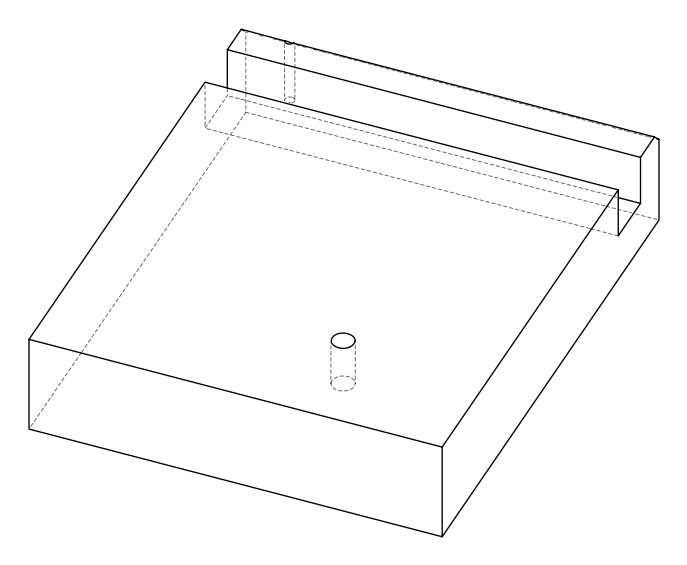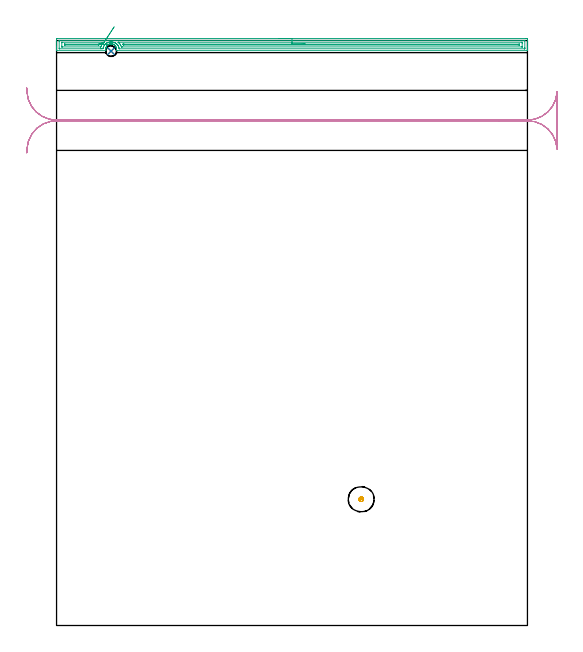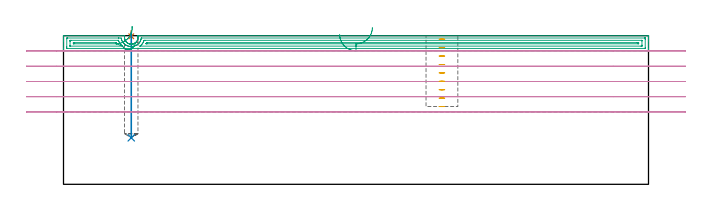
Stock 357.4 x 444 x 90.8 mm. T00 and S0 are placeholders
(PLAN: 5 operations, 4 tool changes, 22.5 min)
(1 SPOT_DRILL | STEP1POCKET | NXT0321_9005460120000 | 0.03 min | 0 mm3)
(2 DRILL_BLIND_HOLE_INTO_CENTER | STEP1POCKET | UGT0301_199 | 0.26 min | 3182 mm3)
(3 AREA_MILL | FG_CHAMFER_SURFACE | UGT0205_001 | 11.66 min | 15045 mm3)
(4 MILL_RECTANGULAR_SLOT | SLOT_RECTANGULAR | UGT0201_009 | Follow Part, ap 11.25, ae 75% | 9.99 min | 758139 mm3)
(5 MILL_BLIND_HOLE_FROM_SOLID_MATERIAL | STEP1POCKET_1 | NXT0201_012 | Spiral | 0.59 min | 12643 mm3)
(TOOL NXT0321_9005460120000 | NC Spot Drill, 142deg, 12mm, Carbide, Uncoated | D12 PA142 FL30 Z2)
(TOOL UGT0301_199 | Twist Drill 8.2 mm | D8.2 PA118 FL72 Z2)
(TOOL UGT0205_001 | Chamfer Mill 20 x 3 x 45 deg. | D20 FL50 Z2)
(TOOL UGT0201_009 | End Mill 45 mm | D45 FL63 Z6)
(TOOL NXT0201_012 | ENDMILL 16mm [2P460-1600-NA 1630] | D16 FL38 Z6)
(OP 1 SPOT_DRILL)
G17 G21 G94 G90
T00 M6
G54
G17 G0 G90 X41.4 Y435.9 S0 M3
G43 Z100.8 H0
G94 G81 G98 Z90.447 F250. R93.8
G80
M5
M2
(OP 2 DRILL_BLIND_HOLE_INTO_CENTER)
G17 G21 G94 G90
T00 M6
G54
G17 G0 G90 X41.4 Y435.9 S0 M3
G43 Z100.8 H0
G94 G81 G98 Z28.4 F250. R92.8
G80
M5
M2
(OP 3 AREA_MILL)
G17 G21 G94 G90
T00 M6
G54
G17 G0 G90 X168.7 Y445.5 S1061 M3
G43 Z100.8 H0
Z91.6
G94 G1 X168.738 Z90.728 F250.
X168.852 Z89.864
X169.041 Z89.012
X169.303 Z88.18
X169.637 Z87.374
X170.04 Z86.6
X170.508 Z85.864
X171.04 Z85.172
X171.629 Z84.529
X172.272 Z83.94
X172.964 Z83.408
X173.7 Z82.94
X174.474 Z82.537
X175.28 Z82.203
X176.112 Z81.941
X176.963 Z81.752
X177.828 Z81.638
X178.7 Z81.6
X356.201
X356.791 Y445.499 Z81.601
X357.375 Y445.494 Z81.604
X357.393 Y445.492 Z81.606
X357.397 Y444.911 Z82.186
X357.4 Y444.303 Z82.794
Y439.563 Z87.531
Y438.996 Z88.101
Y438.672 Z88.424
Y438.105 Z88.992
Y437.78 Z89.315
Y437.132 Z89.968
Y436.729 Z90.371
Y436.352 Z90.739
X357.39 Y436.303 Z90.788
X357.238 Y436.3 Z90.8
X46.136
X45.362 Y436.306 Z90.791
X45.383 Y436.421 Z90.676
X45.447 Y436.754 Z90.343
X45.464 Y436.889 Z90.209
X45.485 Y437.184 Z89.914
X45.483 Y437.614 Z89.484
X45.447 Y438.043 Z89.056
X45.442 Y438.07 Z89.028
X45.334 Y438.519 Z88.58
X45.243 Y438.777 Z88.322
X45.18 Y438.957 Z88.142
X45.102 Y439.117 Z87.981
X44.959 Y439.41 Z87.688
X44.685 Y439.843 Z87.256
X44.553 Y440.018 Z87.081
X44.446 Y440.137 Z86.963
X44.376 Y440.213 Z86.887
X44.188 Y440.393 Z86.707
X43.904 Y440.628 Z86.468
X43.785 Y440.728 Z86.371
X43.748 Y440.755 Z86.344
X43.659 Y440.818 Z86.281
X43.524 Y440.9 Z86.199
X43.444 Y440.949 Z86.15
X43.222 Y441.063 Z86.035
X43.011 Y441.15 Z85.947
X42.764 Y441.254 Z85.844
X42.725 Y441.266 Z85.833
X42.565 Y441.31 Z85.784
X42.448 Y441.346 Z85.751
X42.321 Y441.383 Z85.714
X42.239 Y441.397 Z85.699
X42.119 Y441.415 Z85.674
X41.87 Y441.461 Z85.633
X41.672 Y441.48 Z85.612
X41.535 Y441.495 Z85.601
X41.417 Y441.491 Z85.598
X41.375
X41.323 Y441.492 Z85.603
X41.298 Y441.491
X41.255 Y441.49
X41.077 Y441.475 Z85.618
X40.976 Y441.468 Z85.627
X40.713 Y441.424 Z85.672
X40.532 Y441.395 Z85.705
X40.525 Y441.394 Z85.706
X40.081 Y441.274 Z85.825
X39.849 Y441.19 Z85.909
X39.796 Y441.167 Z85.933
X39.622 Y441.089 Z86.01
X39.402 Y440.973 Z86.124
X39.187 Y440.846 Z86.252
X39.05 Y440.751 Z86.346
X39.016 Y440.728 Z86.37
X38.638 Y440.415 Z86.683
X38.325 Y440.1 Z86.998
X38.293 Y440.068 Z87.03
X38.118 Y439.842 Z87.256
X37.841 Y439.41 Z87.688
X37.62 Y438.957 Z88.142
X37.515 Y438.672 Z88.425
X37.497 Y438.623 Z88.473
X37.398 Y438.286 Z88.812
X37.363 Y438.07 Z89.028
X37.334 Y437.78 Z89.318
X37.318 Y437.628 Z89.47
X37.312 Y437.184 Z89.914
X37.317 Y437.105 Z89.994
X37.322 Y437.007 Z90.091
X37.343 Y436.829 Z90.268
X37.372 Y436.652 Z90.444
X37.438 Y436.303 Z90.789
X37.209 Y436.3 Z90.8
X0.162
X0.01 Y436.303 Z90.788
X0.007 Y436.35 Z90.742
X0. Y436.729 Z90.371
Y437.132 Z89.968
Y437.78 Z89.315
Y438.996 Z88.101
Y439.563 Z87.531
Y444.303 Z82.794
X0.003 Y444.911 Z82.186
X0.007 Y445.492 Z81.606
X0.025 Y445.494 Z81.604
X0.609 Y445.5 Z81.6
X178.7
Y444.086 Z83.014
X355.006 Y444.085 Z83.015
X355.072 Y444.084 Z83.016
X355.205 Y444.079 Z83.021
X355.39 Y444.069 Z83.031
X355.392 Y444.019 Z83.081
X355.399 Y443.627 Z83.473
X355.4 Y438.672 Z88.428
Y438.279 Z88.821
X355.396 Y437.78 Z89.32
X355.393 Y437.732 Z89.368
X355.392 Y437.725 Z89.375
X355.358 Y437.721 Z89.379
X355.271 Y437.717 Z89.383
X355.138 Y437.715 Z89.385
X355.072 Y437.714 Z89.386
X47.855 Y437.715 Z89.385
X47.723 Y437.718 Z89.382
X47.487 Y437.724 Z89.376
X47.478 Y437.78 Z89.32
X47.408 Y438.292 Z88.808
X47.316 Y438.672 Z88.428
X47.25 Y438.901 Z88.199
X47.029 Y439.503 Z87.597
X47. Y439.563 Z87.537
X46.973 Y439.618 Z87.482
X46.798 Y439.949 Z87.151
X46.644 Y440.194 Z86.906
X46.477 Y440.454 Z86.646
X46.33 Y440.653 Z86.447
X46.136 Y440.88 Z86.22
X45.904 Y441.118 Z85.982
X45.655 Y441.346 Z85.754
X45.243 Y441.687 Z85.413
X44.967 Y441.879 Z85.221
X44.718 Y442.03 Z85.07
X44.362 Y442.226 Z84.874
X44.35 Y442.231 Z84.869
X44.338 Y442.237 Z84.863
X43.714 Y442.491 Z84.609
X43.458 Y442.575 Z84.525
X42.982 Y442.712 Z84.388
X42.565 Y442.792 Z84.308
X42.255 Y442.844 Z84.256
X41.917 Y442.884 Z84.216
X41.789 Y442.895 Z84.205
X41.672 Y442.901 Z84.199
X41.335 Y442.903 Z84.197
X41.015 Y442.894 Z84.206
X40.939 Y442.89 Z84.21
X40.862 Y442.883 Z84.217
X40.78 Y442.872 Z84.228
X40.225 Y442.791 Z84.309
X40.069 Y442.764 Z84.336
X39.887 Y442.727 Z84.373
X39.5 Y442.624 Z84.476
X39.279 Y442.562 Z84.538
X38.994 Y442.462 Z84.638
X38.831 Y442.4 Z84.7
X38.468 Y442.237 Z84.863
X38.224 Y442.115 Z84.985
X38.176 Y442.089 Z85.011
X38.102 Y442.045 Z85.055
X37.676 Y441.771 Z85.329
X37.209 Y441.408 Z85.692
X37.175 Y441.38 Z85.72
X37.137 Y441.346 Z85.754
X36.724 Y440.938 Z86.162
X36.595 Y440.803 Z86.297
X36.316 Y440.457 Z86.643
X36.315 Y440.456 Z86.644
X35.976 Y439.903 Z87.197
X35.81 Y439.563 Z87.537
X35.689 Y439.298 Z87.802
X35.471 Y438.672 Z88.428
X35.459 Y438.636 Z88.464
X35.424 Y438.507 Z88.593
X35.334 Y437.87 Z89.23
X35.318 Y437.78 Z89.32
X34.531 Y437.721 Z89.379
X33.704 Y437.715 Z89.385
X33.638 Y437.714 Z89.386
X2.394 Y437.715 Z89.385
X2.328 Y437.716 Z89.384
X2.196 Y437.721 Z89.379
X2.01 Y437.731 Z89.369
X2.008 Y437.78 Z89.32
X2.001 Y438.172 Z88.928
X2. Y443.128 Z83.972
Y443.521 Z83.579
X2.004 Y444.019 Z83.081
X2.007 Y444.068 Z83.032
X2.008 Y444.075 Z83.025
X2.041 Y444.079 Z83.021
X2.129 Y444.083 Z83.017
X2.261 Y444.085 Z83.015
X2.328 Y444.086 Z83.014
X178.7
Y442.672 Z84.428
X352.786 Y442.671 Z84.429
X353.221 Y442.669 Z84.431
X353.364 Y442.666 Z84.434
X353.382 Y442.665 Z84.435
X353.39 Y442.63 Z84.47
X353.395 Y442.535 Z84.565
X353.398 Y442.416 Z84.684
X353.4 Y442.237 Z84.863
Y442.058 Z85.042
Y439.563 Z87.537
Y439.384 Z87.716
X353.396 Y439.205 Z87.895
X353.392 Y439.154 Z87.946
X353.388 Y439.134 Z87.966
X353.382 Y439.133 Z87.967
X353.329 Y439.13 Z87.97
X353.221 Y439.129 Z87.971
X50.141
X49.707 Y439.13 Z87.97
X49.244 Y439.133 Z87.967
X49.241 Y439.136 Z87.964
X49.231 Y439.146 Z87.954
X49.068 Y439.563 Z87.537
X48.814 Y440.17 Z86.93
X48.666 Y440.454 Z86.646
X48.446 Y440.822 Z86.278
X48.074 Y441.346 Z85.754
X47.921 Y441.527 Z85.573
X47.576 Y441.896 Z85.204
X47.208 Y442.237 Z84.863
X46.759 Y442.631 Z84.469
X46.721 Y442.665 Z84.435
X46.766 Y442.667 Z84.433
X46.852 Y442.67 Z84.43
X46.946 Y442.671 Z84.429
X47.029 Y442.672 Z84.428
X178.7
Y441.257 Z85.843
X350.631
X351.346 Y441.251 Z85.849
X351.388 Y441.25 Z85.85
X351.392 Y441.207 Z85.893
X351.396 Y441.105 Z85.995
X351.398 Y440.9 Z86.2
X351.396 Y440.695 Z86.405
X351.392 Y440.592 Z86.508
X351.388 Y440.55 Z86.55
X351.341 Y440.548 Z86.552
X350.454 Y440.543 Z86.557
X51.046
X50.867 Y440.545 Z86.555
X50.778 Y440.547 Z86.553
X50.76 Y440.55 Z86.55
X50.752 Y440.558 Z86.542
X50.734 Y440.586 Z86.514
X50.599 Y440.847 Z86.253
X50.46 Y441.1 Z86.
X50.418 Y441.178 Z85.922
X50.381 Y441.251 Z85.849
X50.444 Y441.253 Z85.847
X50.599 Y441.256 Z85.844
X50.688 Y441.257 Z85.843
X51.404
X178.7
X179.572 Z85.881
X180.436 Z85.995
X181.288 Z86.183
X182.12 Z86.446
X182.926 Z86.78
X183.7 Z87.182
X184.436 Z87.651
X185.128 Z88.182
X185.771 Z88.772
X186.36 Z89.415
X186.891 Z90.107
X187.36 Z90.843
X187.763 Z91.616
X188.097 Z92.422
X188.359 Z93.254
X188.548 Z94.106
X188.662 Z94.971
X188.7 Z95.843
G0 Z100.8
X43.791 Y454.46
Z85.682
G1 X43.469 Y453.967 Z85.038
X43.117 Y453.429 Z84.448
X42.739 Y452.85 Z83.917
X42.337 Y452.235 Z83.447
X41.914 Y451.587 Z83.043
X41.474 Y450.913 Z82.709
X41.019 Y450.216 Z82.445
X40.553 Y449.503 Z82.256
X40.081 Y448.779 Z82.141
X39.604 Y448.049 Z82.102
X39.127 Y447.32 Z82.139
X38.654 Y446.595 Z82.252
X38.189 Y445.882 Z82.44
X37.733 Y445.185 Z82.701
X37.293 Y444.51 Z83.034
X36.869 Y443.862 Z83.436
X36.467 Y443.246 Z83.904
X36.088 Y442.666 Z84.434
X36.076 Y442.648 Z84.452
X35.984 Y442.569 Z84.531
X35.588 Y442.237 Z84.863
X35.501 Y442.16 Z84.94
X35.424 Y442.088 Z85.012
X35.053 Y441.715 Z85.385
X34.934 Y441.591 Z85.509
X34.73 Y441.346 Z85.754
X34.642 Y441.235 Z85.865
X34.531 Y441.086 Z86.014
X34.285 Y440.699 Z86.401
X34.134 Y440.454 Z86.646
X33.969 Y440.125 Z86.975
X33.719 Y439.563 Z87.537
X33.695 Y439.506 Z87.594
X33.638 Y439.343 Z87.757
X33.57 Y439.162 Z87.938
X33.558 Y439.135 Z87.965
X33.55 Y439.133 Z87.967
X33.524 Y439.131 Z87.969
X33.41 Y439.129 Z87.971
X4.614
X4.179 Y439.131 Z87.969
X4.036 Y439.134 Z87.966
X4.018 Y439.135 Z87.965
X4.01 Y439.17 Z87.93
X4.005 Y439.264 Z87.836
X4.002 Y439.384 Z87.716
X4. Y439.563 Z87.537
Y439.742 Z87.358
Y442.237 Z84.863
Y442.416 Z84.684
X4.004 Y442.595 Z84.505
X4.008 Y442.646 Z84.454
X4.012 Y442.666 Z84.434
X4.018 Y442.667 Z84.433
X4.071 Y442.67 Z84.43
X4.179 Y442.671 Z84.429
X35.973
X36.088 Y442.666 Z84.434
X32.423 Y441.25 Z85.85
X32.411 Y441.226 Z85.874
X32.255 Y440.945 Z86.155
X32.186 Y440.819 Z86.281
X32.076 Y440.614 Z86.486
X32.047 Y440.565 Z86.535
X32.026 Y440.549 Z86.551
X31.982 Y440.547 Z86.553
X31.886 Y440.543 Z86.557
X6.769
X6.054 Y440.548 Z86.552
X6.012 Y440.55 Z86.55
X6.008 Y440.592 Z86.508
X6.003 Y440.695 Z86.405
X6.001 Y440.9 Z86.2
X6.003 Y441.105 Z85.995
X6.008 Y441.207 Z85.893
X6.012 Y441.251 Z85.849
X6.057 Y441.254 Z85.846
X6.142 Y441.256 Z85.844
X6.858 Y441.257 Z85.843
X31.941
X32.225 Y441.256 Z85.844
X32.367 Y441.253 Z85.847
X32.423 Y441.25 Z85.85
X33.291 Y441.212 Z85.926
X34.15 Y441.174 Z86.078
X34.991 Y441.137 Z86.304
X35.81 Y441.101 Z86.603
X36.6 Y441.066 Z86.972
X37.355 Y441.033 Z87.408
X38.068 Y441.001 Z87.909
X38.736 Y440.972 Z88.47
X39.352 Y440.945 Z89.087
X39.912 Y440.92 Z89.756
X40.411 Y440.898 Z90.471
X40.847 Y440.879 Z91.226
X41.215 Y440.862 Z92.017
X41.512 Y440.849 Z92.837
X41.738 Y440.839 Z93.68
X41.889 Y440.833 Z94.539
X41.964 Y440.829 Z95.408
Z96.28
G0 Z100.8
M5
M2
(OP 4 MILL_RECTANGULAR_SLOT)
G17 G21 G94 G90
T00 M6
G54
G17 G0 G90 X-22.625 Y358.765 S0 M3
G43 Z100.8 H0
Z81.48
G94 G1 X-22.47 Y361.761 F250.
G2 X-4.157 Y382.713 R22.5 F500.
X0. Y383.1 R22.5 F406.
G1 X335.819
X357.4 F500.
G2 X379.87 Y361.762 R22.5
G1 X379.9
Y404.938
X379.87
G2 X357.4 Y383.6 R22.5
G1 X0.
G2 X-22.47 Y404.939 R22.5
G1 X-22.625 Y407.935 F250.
G0 Y358.765 Z72.16
G1 X-22.47 Y361.761
G2 X-4.157 Y382.713 R22.5 F500.
X0. Y383.1 R22.5 F382.
G1 X335.819
X357.4 F500.
G2 X379.87 Y361.762 R22.5
G1 X379.9
Y404.938
X379.87
G2 X357.4 Y383.6 R22.5
G1 X0.
G2 X-22.47 Y404.939 R22.5
G1 X-22.625 Y407.935 F250.
G0 Y358.765 Z62.84
G1 X-22.47 Y361.761
G2 X-4.157 Y382.713 R22.5 F500.
X0. Y383.1 R22.5 F406.
G1 X335.819
X357.4 F500.
G2 X379.87 Y361.762 R22.5
G1 X379.9
Y404.938
X379.87
G2 X357.4 Y383.6 R22.5
G1 X0.
G2 X-22.47 Y404.939 R22.5
G1 X-22.625 Y407.935 F250.
G0 Y358.765 Z53.52
G1 X-22.47 Y361.761
G2 X-4.157 Y382.713 R22.5 F500.
X0. Y383.1 R22.5 F406.
G1 X335.819
X357.4 F500.
G2 X379.87 Y361.762 R22.5
G1 X379.9
Y404.938
X379.87
G2 X357.4 Y383.6 R22.5
G1 X0.
G2 X-22.47 Y404.939 R22.5
G1 X-22.625 Y407.935 F250.
G0 Y358.765 Z44.2
G1 X-22.47 Y361.761
G2 X-4.157 Y382.713 R22.5 F500.
X0. Y383.1 R22.5 F382.
G1 X335.819
X357.4 F500.
G2 X379.87 Y361.762 R22.5
G1 X379.9
Y404.938
X379.87
G2 X357.4 Y383.6 R22.5
G1 X0.
G2 X-22.47 Y404.939 R22.5
G1 X-22.625 Y407.935 F250.
G0 Z100.8
M5
M2
(OP 5 MILL_BLIND_HOLE_FROM_SOLID_MATERIAL)
G17 G21 G94 G90
T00 M6
G54
G17 G0 G90 X231.2 Y95.8 S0 M3
G43 Z100.8 H1
Z88.656
G94 G3 X232.05 Y96.65 R0.85 F250.
X231.2 Y97.5 R0.85
X229.5 Y95.8 R1.7
X231.2 Y97.5 R-1.7
X230.35 Y96.65 R0.85
X231.2 Y95.8 R0.85
G0 Z83.511
G3 X232.05 Y96.65 R0.85
X231.2 Y97.5 R0.85
X229.5 Y95.8 R1.7
X231.2 Y97.5 R-1.7
X230.35 Y96.65 R0.85
X231.2 Y95.8 R0.85
G0 Z78.367
G3 X232.05 Y96.65 R0.85
X231.2 Y97.5 R0.85
X229.5 Y95.8 R1.7
X231.2 Y97.5 R-1.7
X230.35 Y96.65 R0.85
X231.2 Y95.8 R0.85
G0 Z73.222
G3 X232.05 Y96.65 R0.85
X231.2 Y97.5 R0.85
X229.5 Y95.8 R1.7
X231.2 Y97.5 R-1.7
X230.35 Y96.65 R0.85
X231.2 Y95.8 R0.85
G0 Z68.078
G3 X232.05 Y96.65 R0.85
X231.2 Y97.5 R0.85
X229.5 Y95.8 R1.7
X231.2 Y97.5 R-1.7
X230.35 Y96.65 R0.85
X231.2 Y95.8 R0.85
G0 Z62.933
G3 X232.05 Y96.65 R0.85
X231.2 Y97.5 R0.85
X229.5 Y95.8 R1.7
X231.2 Y97.5 R-1.7
X230.35 Y96.65 R0.85
X231.2 Y95.8 R0.85
G0 Z57.789
G3 X232.05 Y96.65 R0.85
X231.2 Y97.5 R0.85
X229.5 Y95.8 R1.7
X231.2 Y97.5 R-1.7
X230.35 Y96.65 R0.85
X231.2 Y95.8 R0.85
G0 Z52.644
G3 X232.05 Y96.65 R0.85
X231.2 Y97.5 R0.85
X229.5 Y95.8 R1.7
X231.2 Y97.5 R-1.7
X230.35 Y96.65 R0.85
X231.2 Y95.8 R0.85
G0 Z47.5
G3 X232.05 Y96.65 R0.85
X231.2 Y97.5 R0.85
X229.5 Y95.8 R1.7
X231.2 Y97.5 R-1.7
X230.35 Y96.65 R0.85
X231.2 Y95.8 R0.85
G0 Z100.8
M5
M2
